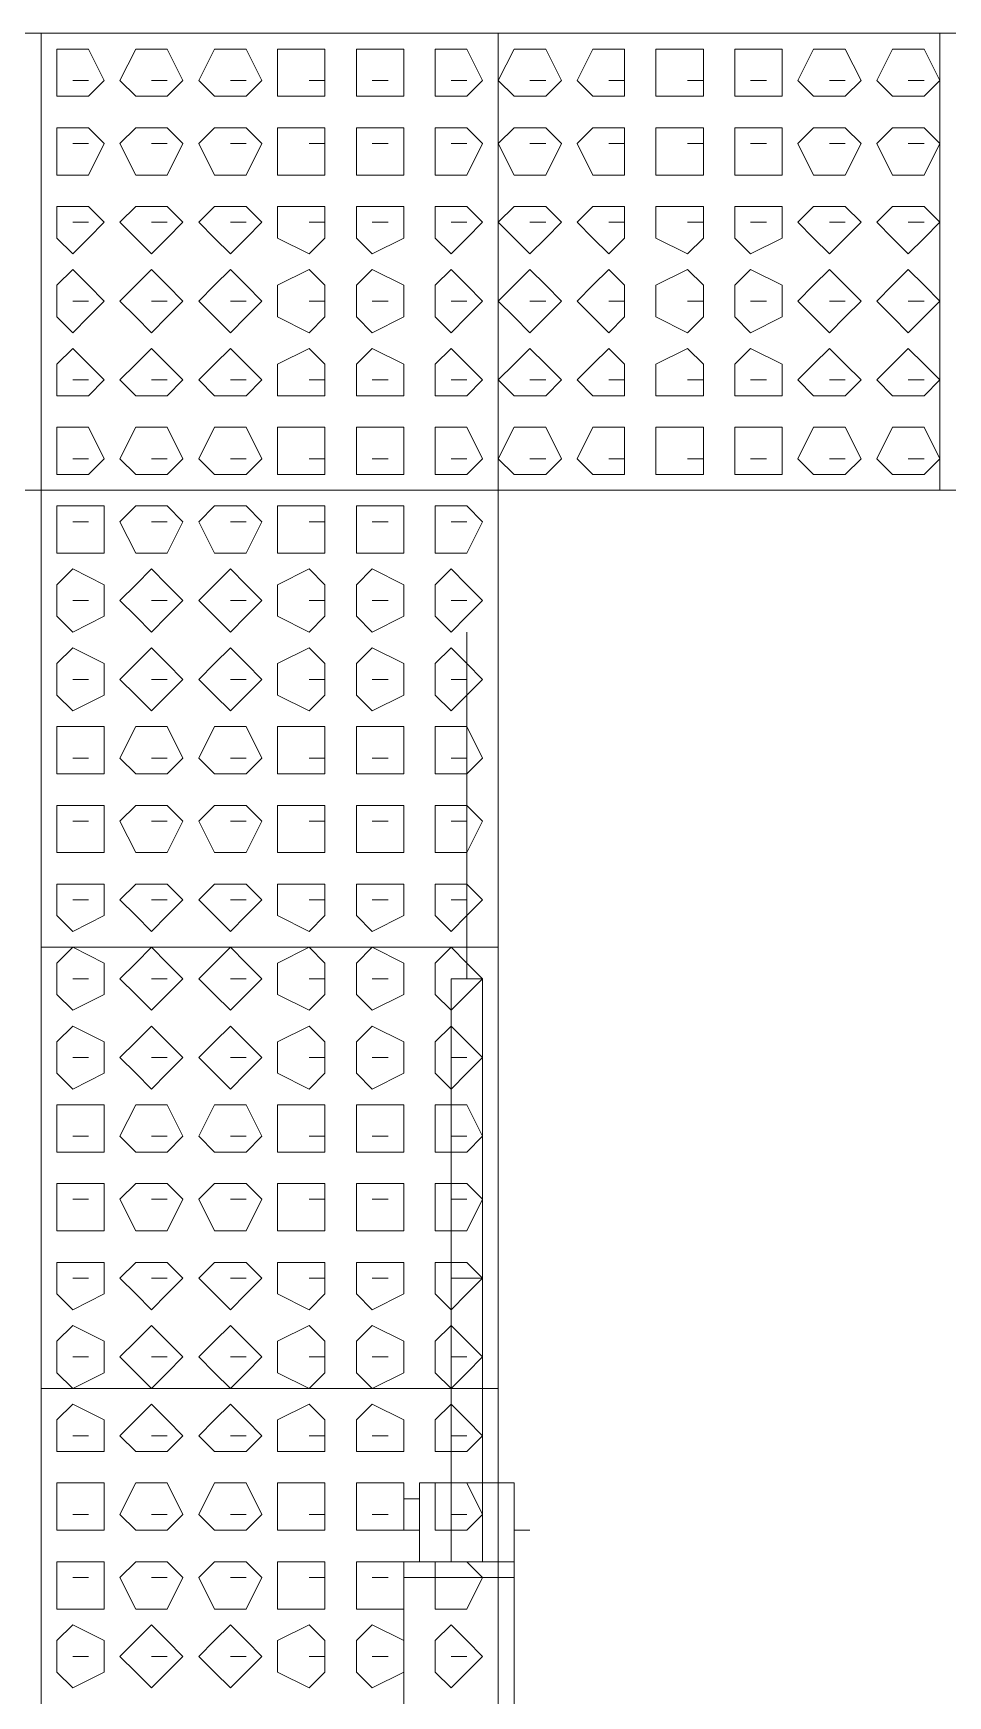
# Model space of a CAD drawing. Header units: millimetres. Extents: x -750 to 104995, y 68 to 66109.
# Drawn here: x 64977 to 65583, y 18444 to 19547 of the extents above; entities that cross this region are included whole.
import ezdxf

# ---------------------------------------------------------------- set-up
doc = ezdxf.new("R2010")
doc.units = ezdxf.units.MM
doc.layers.add('PDF_형상', color=7, linetype='Continuous')

msp = doc.modelspace()

# ---------------------------------------------------------------- linework, layer by layer
at = {"layer": 'PDF_형상', "lineweight": 5}
for points in [[(66184.1, 19546.9), (65881.1, 19546.9), (65578, 19546.9), (65285.4, 19546.9), (64982.4, 19546.9), (64679.3, 19546.9), (64376.3, 19546.9), (64083.7, 19546.9), (64083.7, 19243.8), (64376.3, 19243.8), (64679.3, 19243.8)], [(64679.3, 19546.9), (64679.3, 19243.8), (64982.4, 19243.8), (64982.4, 18940.8), (64982.4, 18648.2), (64982.4, 18345.1), (64982.4, 18042.1), (64982.4, 17739), (64982.4, 17446.4), (64982.4, 17143.4), (65285.4, 17143.4), (65285.4, 17446.4), (65285.4, 17739), (65285.4, 18042.1), (65285.4, 18345.1), (65285.4, 18648.2), (65285.4, 18940.8), (65285.4, 19243.8), (64982.4, 19243.8), (64982.4, 19546.9)], [(64982.4, 19546.9), (64982.4, 19243.8), (64982.4, 19546.9)], [(65285.4, 19546.9), (65285.4, 19243.8), (65285.4, 19546.9)], [(65578, 19546.9), (65578, 19243.8), (65578, 19546.9)], [(65578, 19546.9), (65578, 19243.8)], [(65003.3, 19515.5), (65013.7, 19515.5)], [(65055.5, 19515.5), (65066, 19515.5)], [(65107.8, 19515.5), (65118.2, 19515.5)], [(65160, 19515.5), (65170.5, 19515.5)], [(65201.8, 19515.5), (65212.3, 19515.5)], [(65254.1, 19515.5), (65264.5, 19515.5)], [(65306.3, 19515.5), (65316.8, 19515.5)], [(65358.6, 19515.5), (65369, 19515.5)], [(65410.8, 19515.5), (65421.3, 19515.5)], [(65452.6, 19515.5), (65463.1, 19515.5)], [(65504.9, 19515.5), (65515.3, 19515.5)], [(65557.1, 19515.5), (65567.6, 19515.5)], [(65003.3, 19473.7), (65013.7, 19473.7)], [(65055.5, 19473.7), (65066, 19473.7)], [(65107.8, 19473.7), (65118.2, 19473.7)], [(65160, 19473.7), (65170.5, 19473.7)], [(65201.8, 19473.7), (65212.3, 19473.7)], [(65254.1, 19473.7), (65264.5, 19473.7)], [(65306.3, 19473.7), (65316.8, 19473.7)], [(65358.6, 19473.7), (65369, 19473.7)], [(65410.8, 19473.7), (65421.3, 19473.7)], [(65452.6, 19473.7), (65463.1, 19473.7)], [(65504.9, 19473.7), (65515.3, 19473.7)], [(65557.1, 19473.7), (65567.6, 19473.7)], [(65003.3, 19421.5), (65013.7, 19421.5)], [(65055.5, 19421.5), (65066, 19421.5)], [(65107.8, 19421.5), (65118.2, 19421.5)], [(65160, 19421.5), (65170.5, 19421.5)], [(65201.8, 19421.5), (65212.3, 19421.5)], [(65254.1, 19421.5), (65264.5, 19421.5)], [(65306.3, 19421.5), (65316.8, 19421.5)], [(65358.6, 19421.5), (65369, 19421.5)], [(65410.8, 19421.5), (65421.3, 19421.5)], [(65452.6, 19421.5), (65463.1, 19421.5)], [(65504.9, 19421.5), (65515.3, 19421.5)], [(65557.1, 19421.5), (65567.6, 19421.5)], [(65003.3, 19369.2), (65013.7, 19369.2)], [(65055.5, 19369.2), (65066, 19369.2)], [(65107.8, 19369.2), (65118.2, 19369.2)], [(65160, 19369.2), (65170.5, 19369.2)], [(65201.8, 19369.2), (65212.3, 19369.2)], [(65254.1, 19369.2), (65264.5, 19369.2)], [(65306.3, 19369.2), (65316.8, 19369.2)], [(65358.6, 19369.2), (65369, 19369.2)], [(65410.8, 19369.2), (65421.3, 19369.2)], [(65452.6, 19369.2), (65463.1, 19369.2)], [(65504.9, 19369.2), (65515.3, 19369.2)], [(65557.1, 19369.2), (65567.6, 19369.2)], [(65003.3, 19317), (65013.7, 19317)], [(65055.5, 19317), (65066, 19317)], [(65107.8, 19317), (65118.2, 19317)], [(65160, 19317), (65170.5, 19317)], [(65201.8, 19317), (65212.3, 19317)], [(65254.1, 19317), (65264.5, 19317)], [(65306.3, 19317), (65316.8, 19317)], [(65358.6, 19317), (65369, 19317)], [(65410.8, 19317), (65421.3, 19317)], [(65452.6, 19317), (65463.1, 19317)], [(65504.9, 19317), (65515.3, 19317)], [(65557.1, 19317), (65567.6, 19317)], [(65003.3, 19264.7), (65013.7, 19264.7)], [(65055.5, 19264.7), (65066, 19264.7)], [(65107.8, 19264.7), (65118.2, 19264.7)], [(65160, 19264.7), (65170.5, 19264.7)], [(65201.8, 19264.7), (65212.3, 19264.7)], [(65254.1, 19264.7), (65264.5, 19264.7)], [(65306.3, 19264.7), (65316.8, 19264.7)], [(65358.6, 19264.7), (65369, 19264.7)], [(65410.8, 19264.7), (65421.3, 19264.7)], [(65452.6, 19264.7), (65463.1, 19264.7)], [(65504.9, 19264.7), (65515.3, 19264.7)], [(65557.1, 19264.7), (65567.6, 19264.7)], [(64982.4, 19243.8), (65285.4, 19243.8), (64982.4, 19243.8)], [(65285.4, 19243.8), (65578, 19243.8), (65881.1, 19243.8), (66184.1, 19243.8)], [(65003.3, 19222.9), (65013.7, 19222.9)], [(65055.5, 19222.9), (65066, 19222.9)], [(65107.8, 19222.9), (65118.2, 19222.9)], [(65160, 19222.9), (65170.5, 19222.9)], [(65201.8, 19222.9), (65212.3, 19222.9)], [(65254.1, 19222.9), (65264.5, 19222.9)], [(65003.3, 19170.7), (65013.7, 19170.7)], [(65055.5, 19170.7), (65066, 19170.7)], [(65107.8, 19170.7), (65118.2, 19170.7)], [(65160, 19170.7), (65170.5, 19170.7)], [(65201.8, 19170.7), (65212.3, 19170.7)], [(65254.1, 19170.7), (65264.5, 19170.7)], [(65254.1, 18919.9), (65264.5, 18919.9), (65264.5, 19149.8)], [(65003.3, 19118.4), (65013.7, 19118.4)], [(65055.5, 19118.4), (65066, 19118.4)], [(65107.8, 19118.4), (65118.2, 19118.4)], [(65160, 19118.4), (65170.5, 19118.4)], [(65201.8, 19118.4), (65212.3, 19118.4)], [(65254.1, 19118.4), (65264.5, 19118.4)], [(65003.3, 19066.2), (65013.7, 19066.2)], [(65055.5, 19066.2), (65066, 19066.2)], [(65107.8, 19066.2), (65118.2, 19066.2)], [(65160, 19066.2), (65170.5, 19066.2)], [(65201.8, 19066.2), (65212.3, 19066.2)], [(65254.1, 19066.2), (65264.5, 19066.2)], [(65003.3, 19024.4), (65013.7, 19024.4)], [(65055.5, 19024.4), (65066, 19024.4)], [(65107.8, 19024.4), (65118.2, 19024.4)], [(65160, 19024.4), (65170.5, 19024.4)], [(65201.8, 19024.4), (65212.3, 19024.4)], [(65254.1, 19024.4), (65264.5, 19024.4)], [(65003.3, 18972.1), (65013.7, 18972.1)], [(65055.5, 18972.1), (65066, 18972.1)], [(65107.8, 18972.1), (65118.2, 18972.1)], [(65160, 18972.1), (65170.5, 18972.1)], [(65201.8, 18972.1), (65212.3, 18972.1)], [(65254.1, 18972.1), (65264.5, 18972.1)], [(64982.4, 18940.8), (65285.4, 18940.8), (64982.4, 18940.8)], [(64982.4, 18940.8), (65285.4, 18940.8)], [(65003.3, 18919.9), (65013.7, 18919.9)], [(65055.5, 18919.9), (65066, 18919.9)], [(65107.8, 18919.9), (65118.2, 18919.9)], [(65160, 18919.9), (65170.5, 18919.9)], [(65201.8, 18919.9), (65212.3, 18919.9)], [(65254.1, 18533.2), (65254.1, 18919.9), (65275, 18919.9), (65275, 18533.2)], [(65003.3, 18867.6), (65013.7, 18867.6)], [(65055.5, 18867.6), (65066, 18867.6)], [(65107.8, 18867.6), (65118.2, 18867.6)], [(65160, 18867.6), (65170.5, 18867.6)], [(65201.8, 18867.6), (65212.3, 18867.6)], [(65254.1, 18867.6), (65264.5, 18867.6)], [(65003.3, 18815.4), (65013.7, 18815.4)], [(65055.5, 18815.4), (65066, 18815.4)], [(65107.8, 18815.4), (65118.2, 18815.4)], [(65160, 18815.4), (65170.5, 18815.4)], [(65201.8, 18815.4), (65212.3, 18815.4)], [(65254.1, 18815.4), (65264.5, 18815.4)], [(65003.3, 18773.6), (65013.7, 18773.6)], [(65055.5, 18773.6), (65066, 18773.6)], [(65107.8, 18773.6), (65118.2, 18773.6)], [(65160, 18773.6), (65170.5, 18773.6)], [(65201.8, 18773.6), (65212.3, 18773.6)], [(65254.1, 18773.6), (65264.5, 18773.6)], [(65003.3, 18721.3), (65013.7, 18721.3)], [(65055.5, 18721.3), (65066, 18721.3)], [(65107.8, 18721.3), (65118.2, 18721.3)], [(65160, 18721.3), (65170.5, 18721.3)], [(65201.8, 18721.3), (65212.3, 18721.3)], [(65264.5, 18721.3), (65254.1, 18721.3), (65275, 18721.3)], [(65003.3, 18669.1), (65013.7, 18669.1)], [(65055.5, 18669.1), (65066, 18669.1)], [(65107.8, 18669.1), (65118.2, 18669.1)], [(65160, 18669.1), (65170.5, 18669.1)], [(65201.8, 18669.1), (65212.3, 18669.1)], [(65254.1, 18669.1), (65264.5, 18669.1)], [(64982.4, 18648.2), (65285.4, 18648.2), (64982.4, 18648.2)], [(64982.4, 18648.2), (65285.4, 18648.2)], [(65003.3, 18616.8), (65013.7, 18616.8)], [(65055.5, 18616.8), (65066, 18616.8)], [(65107.8, 18616.8), (65118.2, 18616.8)], [(65160, 18616.8), (65170.5, 18616.8)], [(65201.8, 18616.8), (65212.3, 18616.8)], [(65254.1, 18616.8), (65264.5, 18616.8)], [(65295.9, 18533.2), (65295.9, 18585.5), (65233.2, 18585.5), (65233.2, 18533.2)], [(65233.2, 18554.1), (65222.7, 18554.1), (65222.7, 18575), (65233.2, 18575)], [(65306.3, 18554.1), (65295.9, 18554.1), (65295.9, 18575)], [(65003.3, 18564.6), (65013.7, 18564.6)], [(65055.5, 18564.6), (65066, 18564.6)], [(65107.8, 18564.6), (65118.2, 18564.6)], [(65160, 18564.6), (65170.5, 18564.6)], [(65201.8, 18564.6), (65212.3, 18564.6)], [(65254.1, 18564.6), (65264.5, 18564.6)], [(65003.3, 18522.8), (65013.7, 18522.8)], [(65055.5, 18522.8), (65066, 18522.8)], [(65107.8, 18522.8), (65118.2, 18522.8)], [(65160, 18522.8), (65170.5, 18522.8)], [(65201.8, 18522.8), (65212.3, 18522.8)], [(65295.9, 18522.8), (65222.7, 18522.8)], [(65254.1, 18522.8), (65264.5, 18522.8)], [(65003.3, 18470.5), (65013.7, 18470.5)], [(65055.5, 18470.5), (65066, 18470.5)], [(65107.8, 18470.5), (65118.2, 18470.5)], [(65160, 18470.5), (65170.5, 18470.5)], [(65201.8, 18470.5), (65212.3, 18470.5)], [(65254.1, 18470.5), (65264.5, 18470.5)]]:
    msp.add_lwpolyline(points, dxfattribs=at)
for points in [[(65024.2, 19515.5), (65013.7, 19536.4), (65003.3, 19536.4), (64992.8, 19536.4), (64992.8, 19515.5), (64992.8, 19505.1), (65003.3, 19505.1), (65013.7, 19505.1)], [(65076.4, 19515.5), (65066, 19536.4), (65055.5, 19536.4), (65045.1, 19536.4), (65034.6, 19515.5), (65045.1, 19505.1), (65055.5, 19505.1), (65066, 19505.1)], [(65128.7, 19515.5), (65118.2, 19536.4), (65107.8, 19536.4), (65097.3, 19536.4), (65086.9, 19515.5), (65097.3, 19505.1), (65107.8, 19505.1), (65118.2, 19505.1)], [(65170.5, 19515.5), (65170.5, 19536.4), (65160, 19536.4), (65139.1, 19536.4), (65139.1, 19515.5), (65139.1, 19505.1), (65160, 19505.1), (65170.5, 19505.1)], [(65222.7, 19515.5), (65222.7, 19536.4), (65201.8, 19536.4), (65191.4, 19536.4), (65191.4, 19515.5), (65191.4, 19505.1), (65201.8, 19505.1), (65222.7, 19505.1)], [(65275, 19515.5), (65264.5, 19536.4), (65254.1, 19536.4), (65243.6, 19536.4), (65243.6, 19515.5), (65243.6, 19505.1), (65254.1, 19505.1), (65264.5, 19505.1)], [(65327.2, 19515.5), (65316.8, 19536.4), (65306.3, 19536.4), (65295.9, 19536.4), (65285.4, 19515.5), (65295.9, 19505.1), (65306.3, 19505.1), (65316.8, 19505.1)], [(65369, 19515.5), (65369, 19536.4), (65358.6, 19536.4), (65348.1, 19536.4), (65337.7, 19515.5), (65348.1, 19505.1), (65358.6, 19505.1), (65369, 19505.1)], [(65421.3, 19515.5), (65421.3, 19536.4), (65410.8, 19536.4), (65389.9, 19536.4), (65389.9, 19515.5), (65389.9, 19505.1), (65410.8, 19505.1), (65421.3, 19505.1)], [(65473.5, 19515.5), (65473.5, 19536.4), (65452.6, 19536.4), (65442.2, 19536.4), (65442.2, 19515.5), (65442.2, 19505.1), (65452.6, 19505.1), (65473.5, 19505.1)], [(65525.8, 19515.5), (65515.3, 19536.4), (65504.9, 19536.4), (65494.4, 19536.4), (65484, 19515.5), (65494.4, 19505.1), (65504.9, 19505.1), (65515.3, 19505.1)], [(65578, 19515.5), (65567.6, 19536.4), (65557.1, 19536.4), (65546.7, 19536.4), (65536.2, 19515.5), (65546.7, 19505.1), (65557.1, 19505.1), (65567.6, 19505.1)], [(65024.2, 19473.7), (65013.7, 19484.2), (65003.3, 19484.2), (64992.8, 19484.2), (64992.8, 19473.7), (64992.8, 19452.8), (65003.3, 19452.8), (65013.7, 19452.8)], [(65076.4, 19473.7), (65066, 19484.2), (65055.5, 19484.2), (65045.1, 19484.2), (65034.6, 19473.7), (65045.1, 19452.8), (65055.5, 19452.8), (65066, 19452.8)], [(65128.7, 19473.7), (65118.2, 19484.2), (65107.8, 19484.2), (65097.3, 19484.2), (65086.9, 19473.7), (65097.3, 19452.8), (65107.8, 19452.8), (65118.2, 19452.8)], [(65170.5, 19473.7), (65170.5, 19484.2), (65160, 19484.2), (65139.1, 19484.2), (65139.1, 19473.7), (65139.1, 19452.8), (65160, 19452.8), (65170.5, 19452.8)], [(65222.7, 19473.7), (65222.7, 19484.2), (65201.8, 19484.2), (65191.4, 19484.2), (65191.4, 19473.7), (65191.4, 19452.8), (65201.8, 19452.8), (65222.7, 19452.8)], [(65275, 19473.7), (65264.5, 19484.2), (65254.1, 19484.2), (65243.6, 19484.2), (65243.6, 19473.7), (65243.6, 19452.8), (65254.1, 19452.8), (65264.5, 19452.8)], [(65327.2, 19473.7), (65316.8, 19484.2), (65306.3, 19484.2), (65295.9, 19484.2), (65285.4, 19473.7), (65295.9, 19452.8), (65306.3, 19452.8), (65316.8, 19452.8)], [(65369, 19473.7), (65369, 19484.2), (65358.6, 19484.2), (65348.1, 19484.2), (65337.7, 19473.7), (65348.1, 19452.8), (65358.6, 19452.8), (65369, 19452.8)], [(65421.3, 19473.7), (65421.3, 19484.2), (65410.8, 19484.2), (65389.9, 19484.2), (65389.9, 19473.7), (65389.9, 19452.8), (65410.8, 19452.8), (65421.3, 19452.8)], [(65473.5, 19473.7), (65473.5, 19484.2), (65452.6, 19484.2), (65442.2, 19484.2), (65442.2, 19473.7), (65442.2, 19452.8), (65452.6, 19452.8), (65473.5, 19452.8)], [(65525.8, 19473.7), (65515.3, 19484.2), (65504.9, 19484.2), (65494.4, 19484.2), (65484, 19473.7), (65494.4, 19452.8), (65504.9, 19452.8), (65515.3, 19452.8)], [(65578, 19473.7), (65567.6, 19484.2), (65557.1, 19484.2), (65546.7, 19484.2), (65536.2, 19473.7), (65546.7, 19452.8), (65557.1, 19452.8), (65567.6, 19452.8)], [(65024.2, 19421.5), (65013.7, 19431.9), (65003.3, 19431.9), (64992.8, 19431.9), (64992.8, 19421.5), (64992.8, 19411), (65003.3, 19400.6), (65013.7, 19411)], [(65076.4, 19421.5), (65066, 19431.9), (65055.5, 19431.9), (65045.1, 19431.9), (65034.6, 19421.5), (65045.1, 19411), (65055.5, 19400.6), (65066, 19411)], [(65128.7, 19421.5), (65118.2, 19431.9), (65107.8, 19431.9), (65097.3, 19431.9), (65086.9, 19421.5), (65097.3, 19411), (65107.8, 19400.6), (65118.2, 19411)], [(65170.5, 19421.5), (65170.5, 19431.9), (65160, 19431.9), (65139.1, 19431.9), (65139.1, 19421.5), (65139.1, 19411), (65160, 19400.6), (65170.5, 19411)], [(65222.7, 19421.5), (65222.7, 19431.9), (65201.8, 19431.9), (65191.4, 19431.9), (65191.4, 19421.5), (65191.4, 19411), (65201.8, 19400.6), (65222.7, 19411)], [(65275, 19421.5), (65264.5, 19431.9), (65254.1, 19431.9), (65243.6, 19431.9), (65243.6, 19421.5), (65243.6, 19411), (65254.1, 19400.6), (65264.5, 19411)], [(65327.2, 19421.5), (65316.8, 19431.9), (65306.3, 19431.9), (65295.9, 19431.9), (65285.4, 19421.5), (65295.9, 19411), (65306.3, 19400.6), (65316.8, 19411)], [(65369, 19421.5), (65369, 19431.9), (65358.6, 19431.9), (65348.1, 19431.9), (65337.7, 19421.5), (65348.1, 19411), (65358.6, 19400.6), (65369, 19411)], [(65421.3, 19421.5), (65421.3, 19431.9), (65410.8, 19431.9), (65389.9, 19431.9), (65389.9, 19421.5), (65389.9, 19411), (65410.8, 19400.6), (65421.3, 19411)], [(65473.5, 19421.5), (65473.5, 19431.9), (65452.6, 19431.9), (65442.2, 19431.9), (65442.2, 19421.5), (65442.2, 19411), (65452.6, 19400.6), (65473.5, 19411)], [(65525.8, 19421.5), (65515.3, 19431.9), (65504.9, 19431.9), (65494.4, 19431.9), (65484, 19421.5), (65494.4, 19411), (65504.9, 19400.6), (65515.3, 19411)], [(65578, 19421.5), (65567.6, 19431.9), (65557.1, 19431.9), (65546.7, 19431.9), (65536.2, 19421.5), (65546.7, 19411), (65557.1, 19400.6), (65567.6, 19411)], [(65024.2, 19369.2), (65013.7, 19379.7), (65003.3, 19390.1), (64992.8, 19379.7), (64992.8, 19369.2), (64992.8, 19358.8), (65003.3, 19348.3), (65013.7, 19358.8)], [(65076.4, 19369.2), (65066, 19379.7), (65055.5, 19390.1), (65045.1, 19379.7), (65034.6, 19369.2), (65045.1, 19358.8), (65055.5, 19348.3), (65066, 19358.8)], [(65128.7, 19369.2), (65118.2, 19379.7), (65107.8, 19390.1), (65097.3, 19379.7), (65086.9, 19369.2), (65097.3, 19358.8), (65107.8, 19348.3), (65118.2, 19358.8)], [(65170.5, 19369.2), (65170.5, 19379.7), (65160, 19390.1), (65139.1, 19379.7), (65139.1, 19369.2), (65139.1, 19358.8), (65160, 19348.3), (65170.5, 19358.8)], [(65222.7, 19369.2), (65222.7, 19379.7), (65201.8, 19390.1), (65191.4, 19379.7), (65191.4, 19369.2), (65191.4, 19358.8), (65201.8, 19348.3), (65222.7, 19358.8)], [(65275, 19369.2), (65264.5, 19379.7), (65254.1, 19390.1), (65243.6, 19379.7), (65243.6, 19369.2), (65243.6, 19358.8), (65254.1, 19348.3), (65264.5, 19358.8)], [(65327.2, 19369.2), (65316.8, 19379.7), (65306.3, 19390.1), (65295.9, 19379.7), (65285.4, 19369.2), (65295.9, 19358.8), (65306.3, 19348.3), (65316.8, 19358.8)], [(65369, 19369.2), (65369, 19379.7), (65358.6, 19390.1), (65348.1, 19379.7), (65337.7, 19369.2), (65348.1, 19358.8), (65358.6, 19348.3), (65369, 19358.8)], [(65421.3, 19369.2), (65421.3, 19379.7), (65410.8, 19390.1), (65389.9, 19379.7), (65389.9, 19369.2), (65389.9, 19358.8), (65410.8, 19348.3), (65421.3, 19358.8)], [(65473.5, 19369.2), (65473.5, 19379.7), (65452.6, 19390.1), (65442.2, 19379.7), (65442.2, 19369.2), (65442.2, 19358.8), (65452.6, 19348.3), (65473.5, 19358.8)], [(65525.8, 19369.2), (65515.3, 19379.7), (65504.9, 19390.1), (65494.4, 19379.7), (65484, 19369.2), (65494.4, 19358.8), (65504.9, 19348.3), (65515.3, 19358.8)], [(65578, 19369.2), (65567.6, 19379.7), (65557.1, 19390.1), (65546.7, 19379.7), (65536.2, 19369.2), (65546.7, 19358.8), (65557.1, 19348.3), (65567.6, 19358.8)], [(65024.2, 19317), (65013.7, 19327.4), (65003.3, 19337.9), (64992.8, 19327.4), (64992.8, 19317), (64992.8, 19306.5), (65003.3, 19306.5), (65013.7, 19306.5)], [(65076.4, 19317), (65066, 19327.4), (65055.5, 19337.9), (65045.1, 19327.4), (65034.6, 19317), (65045.1, 19306.5), (65055.5, 19306.5), (65066, 19306.5)], [(65128.7, 19317), (65118.2, 19327.4), (65107.8, 19337.9), (65097.3, 19327.4), (65086.9, 19317), (65097.3, 19306.5), (65107.8, 19306.5), (65118.2, 19306.5)], [(65170.5, 19317), (65170.5, 19327.4), (65160, 19337.9), (65139.1, 19327.4), (65139.1, 19317), (65139.1, 19306.5), (65160, 19306.5), (65170.5, 19306.5)], [(65222.7, 19317), (65222.7, 19327.4), (65201.8, 19337.9), (65191.4, 19327.4), (65191.4, 19317), (65191.4, 19306.5), (65201.8, 19306.5), (65222.7, 19306.5)], [(65275, 19317), (65264.5, 19327.4), (65254.1, 19337.9), (65243.6, 19327.4), (65243.6, 19317), (65243.6, 19306.5), (65254.1, 19306.5), (65264.5, 19306.5)], [(65327.2, 19317), (65316.8, 19327.4), (65306.3, 19337.9), (65295.9, 19327.4), (65285.4, 19317), (65295.9, 19306.5), (65306.3, 19306.5), (65316.8, 19306.5)], [(65369, 19317), (65369, 19327.4), (65358.6, 19337.9), (65348.1, 19327.4), (65337.7, 19317), (65348.1, 19306.5), (65358.6, 19306.5), (65369, 19306.5)], [(65421.3, 19317), (65421.3, 19327.4), (65410.8, 19337.9), (65389.9, 19327.4), (65389.9, 19317), (65389.9, 19306.5), (65410.8, 19306.5), (65421.3, 19306.5)], [(65473.5, 19317), (65473.5, 19327.4), (65452.6, 19337.9), (65442.2, 19327.4), (65442.2, 19317), (65442.2, 19306.5), (65452.6, 19306.5), (65473.5, 19306.5)], [(65525.8, 19317), (65515.3, 19327.4), (65504.9, 19337.9), (65494.4, 19327.4), (65484, 19317), (65494.4, 19306.5), (65504.9, 19306.5), (65515.3, 19306.5)], [(65578, 19317), (65567.6, 19327.4), (65557.1, 19337.9), (65546.7, 19327.4), (65536.2, 19317), (65546.7, 19306.5), (65557.1, 19306.5), (65567.6, 19306.5)], [(65024.2, 19264.7), (65013.7, 19285.6), (65003.3, 19285.6), (64992.8, 19285.6), (64992.8, 19264.7), (64992.8, 19254.3), (65003.3, 19254.3), (65013.7, 19254.3)], [(65076.4, 19264.7), (65066, 19285.6), (65055.5, 19285.6), (65045.1, 19285.6), (65034.6, 19264.7), (65045.1, 19254.3), (65055.5, 19254.3), (65066, 19254.3)], [(65128.7, 19264.7), (65118.2, 19285.6), (65107.8, 19285.6), (65097.3, 19285.6), (65086.9, 19264.7), (65097.3, 19254.3), (65107.8, 19254.3), (65118.2, 19254.3)], [(65170.5, 19264.7), (65170.5, 19285.6), (65160, 19285.6), (65139.1, 19285.6), (65139.1, 19264.7), (65139.1, 19254.3), (65160, 19254.3), (65170.5, 19254.3)], [(65222.7, 19264.7), (65222.7, 19285.6), (65201.8, 19285.6), (65191.4, 19285.6), (65191.4, 19264.7), (65191.4, 19254.3), (65201.8, 19254.3), (65222.7, 19254.3)], [(65275, 19264.7), (65264.5, 19285.6), (65254.1, 19285.6), (65243.6, 19285.6), (65243.6, 19264.7), (65243.6, 19254.3), (65254.1, 19254.3), (65264.5, 19254.3)], [(65327.2, 19264.7), (65316.8, 19285.6), (65306.3, 19285.6), (65295.9, 19285.6), (65285.4, 19264.7), (65295.9, 19254.3), (65306.3, 19254.3), (65316.8, 19254.3)], [(65369, 19264.7), (65369, 19285.6), (65358.6, 19285.6), (65348.1, 19285.6), (65337.7, 19264.7), (65348.1, 19254.3), (65358.6, 19254.3), (65369, 19254.3)], [(65421.3, 19264.7), (65421.3, 19285.6), (65410.8, 19285.6), (65389.9, 19285.6), (65389.9, 19264.7), (65389.9, 19254.3), (65410.8, 19254.3), (65421.3, 19254.3)], [(65473.5, 19264.7), (65473.5, 19285.6), (65452.6, 19285.6), (65442.2, 19285.6), (65442.2, 19264.7), (65442.2, 19254.3), (65452.6, 19254.3), (65473.5, 19254.3)], [(65525.8, 19264.7), (65515.3, 19285.6), (65504.9, 19285.6), (65494.4, 19285.6), (65484, 19264.7), (65494.4, 19254.3), (65504.9, 19254.3), (65515.3, 19254.3)], [(65578, 19264.7), (65567.6, 19285.6), (65557.1, 19285.6), (65546.7, 19285.6), (65536.2, 19264.7), (65546.7, 19254.3), (65557.1, 19254.3), (65567.6, 19254.3)], [(65024.2, 19222.9), (65024.2, 19233.4), (65003.3, 19233.4), (64992.8, 19233.4), (64992.8, 19222.9), (64992.8, 19202), (65003.3, 19202), (65024.2, 19202)], [(65076.4, 19222.9), (65066, 19233.4), (65055.5, 19233.4), (65045.1, 19233.4), (65034.6, 19222.9), (65045.1, 19202), (65055.5, 19202), (65066, 19202)], [(65128.7, 19222.9), (65118.2, 19233.4), (65107.8, 19233.4), (65097.3, 19233.4), (65086.9, 19222.9), (65097.3, 19202), (65107.8, 19202), (65118.2, 19202)], [(65170.5, 19222.9), (65170.5, 19233.4), (65160, 19233.4), (65139.1, 19233.4), (65139.1, 19222.9), (65139.1, 19202), (65160, 19202), (65170.5, 19202)], [(65222.7, 19222.9), (65222.7, 19233.4), (65201.8, 19233.4), (65191.4, 19233.4), (65191.4, 19222.9), (65191.4, 19202), (65201.8, 19202), (65222.7, 19202)], [(65275, 19222.9), (65264.5, 19233.4), (65254.1, 19233.4), (65243.6, 19233.4), (65243.6, 19222.9), (65243.6, 19202), (65254.1, 19202), (65264.5, 19202)], [(65024.2, 19170.7), (65024.2, 19181.1), (65003.3, 19191.6), (64992.8, 19181.1), (64992.8, 19170.7), (64992.8, 19160.2), (65003.3, 19149.8), (65024.2, 19160.2)], [(65076.4, 19170.7), (65066, 19181.1), (65055.5, 19191.6), (65045.1, 19181.1), (65034.6, 19170.7), (65045.1, 19160.2), (65055.5, 19149.8), (65066, 19160.2)], [(65128.7, 19170.7), (65118.2, 19181.1), (65107.8, 19191.6), (65097.3, 19181.1), (65086.9, 19170.7), (65097.3, 19160.2), (65107.8, 19149.8), (65118.2, 19160.2)], [(65170.5, 19170.7), (65170.5, 19181.1), (65160, 19191.6), (65139.1, 19181.1), (65139.1, 19170.7), (65139.1, 19160.2), (65160, 19149.8), (65170.5, 19160.2)], [(65222.7, 19170.7), (65222.7, 19181.1), (65201.8, 19191.6), (65191.4, 19181.1), (65191.4, 19170.7), (65191.4, 19160.2), (65201.8, 19149.8), (65222.7, 19160.2)], [(65275, 19170.7), (65264.5, 19181.1), (65254.1, 19191.6), (65243.6, 19181.1), (65243.6, 19170.7), (65243.6, 19160.2), (65254.1, 19149.8), (65264.5, 19160.2)], [(65024.2, 19118.4), (65024.2, 19128.9), (65003.3, 19139.3), (64992.8, 19128.9), (64992.8, 19118.4), (64992.8, 19108), (65003.3, 19097.5), (65024.2, 19108)], [(65076.4, 19118.4), (65066, 19128.9), (65055.5, 19139.3), (65045.1, 19128.9), (65034.6, 19118.4), (65045.1, 19108), (65055.5, 19097.5), (65066, 19108)], [(65128.7, 19118.4), (65118.2, 19128.9), (65107.8, 19139.3), (65097.3, 19128.9), (65086.9, 19118.4), (65097.3, 19108), (65107.8, 19097.5), (65118.2, 19108)], [(65170.5, 19118.4), (65170.5, 19128.9), (65160, 19139.3), (65139.1, 19128.9), (65139.1, 19118.4), (65139.1, 19108), (65160, 19097.5), (65170.5, 19108)], [(65222.7, 19118.4), (65222.7, 19128.9), (65201.8, 19139.3), (65191.4, 19128.9), (65191.4, 19118.4), (65191.4, 19108), (65201.8, 19097.5), (65222.7, 19108)], [(65275, 19118.4), (65264.5, 19128.9), (65254.1, 19139.3), (65243.6, 19128.9), (65243.6, 19118.4), (65243.6, 19108), (65254.1, 19097.5), (65264.5, 19108)], [(65024.2, 19066.2), (65024.2, 19087.1), (65003.3, 19087.1), (64992.8, 19087.1), (64992.8, 19066.2), (64992.8, 19055.7), (65003.3, 19055.7), (65024.2, 19055.7)], [(65076.4, 19066.2), (65066, 19087.1), (65055.5, 19087.1), (65045.1, 19087.1), (65034.6, 19066.2), (65045.1, 19055.7), (65055.5, 19055.7), (65066, 19055.7)], [(65128.7, 19066.2), (65118.2, 19087.1), (65107.8, 19087.1), (65097.3, 19087.1), (65086.9, 19066.2), (65097.3, 19055.7), (65107.8, 19055.7), (65118.2, 19055.7)], [(65170.5, 19066.2), (65170.5, 19087.1), (65160, 19087.1), (65139.1, 19087.1), (65139.1, 19066.2), (65139.1, 19055.7), (65160, 19055.7), (65170.5, 19055.7)], [(65222.7, 19066.2), (65222.7, 19087.1), (65201.8, 19087.1), (65191.4, 19087.1), (65191.4, 19066.2), (65191.4, 19055.7), (65201.8, 19055.7), (65222.7, 19055.7)], [(65275, 19066.2), (65264.5, 19087.1), (65254.1, 19087.1), (65243.6, 19087.1), (65243.6, 19066.2), (65243.6, 19055.7), (65254.1, 19055.7), (65264.5, 19055.7)], [(65024.2, 19024.4), (65024.2, 19034.8), (65003.3, 19034.8), (64992.8, 19034.8), (64992.8, 19024.4), (64992.8, 19003.5), (65003.3, 19003.5), (65024.2, 19003.5)], [(65076.4, 19024.4), (65066, 19034.8), (65055.5, 19034.8), (65045.1, 19034.8), (65034.6, 19024.4), (65045.1, 19003.5), (65055.5, 19003.5), (65066, 19003.5)], [(65128.7, 19024.4), (65118.2, 19034.8), (65107.8, 19034.8), (65097.3, 19034.8), (65086.9, 19024.4), (65097.3, 19003.5), (65107.8, 19003.5), (65118.2, 19003.5)], [(65170.5, 19024.4), (65170.5, 19034.8), (65160, 19034.8), (65139.1, 19034.8), (65139.1, 19024.4), (65139.1, 19003.5), (65160, 19003.5), (65170.5, 19003.5)], [(65222.7, 19024.4), (65222.7, 19034.8), (65201.8, 19034.8), (65191.4, 19034.8), (65191.4, 19024.4), (65191.4, 19003.5), (65201.8, 19003.5), (65222.7, 19003.5)], [(65275, 19024.4), (65264.5, 19034.8), (65254.1, 19034.8), (65243.6, 19034.8), (65243.6, 19024.4), (65243.6, 19003.5), (65254.1, 19003.5), (65264.5, 19003.5)], [(65024.2, 18972.1), (65024.2, 18982.6), (65003.3, 18982.6), (64992.8, 18982.6), (64992.8, 18972.1), (64992.8, 18961.7), (65003.3, 18951.2), (65024.2, 18961.7)], [(65076.4, 18972.1), (65066, 18982.6), (65055.5, 18982.6), (65045.1, 18982.6), (65034.6, 18972.1), (65045.1, 18961.7), (65055.5, 18951.2), (65066, 18961.7)], [(65128.7, 18972.1), (65118.2, 18982.6), (65107.8, 18982.6), (65097.3, 18982.6), (65086.9, 18972.1), (65097.3, 18961.7), (65107.8, 18951.2), (65118.2, 18961.7)], [(65170.5, 18972.1), (65170.5, 18982.6), (65160, 18982.6), (65139.1, 18982.6), (65139.1, 18972.1), (65139.1, 18961.7), (65160, 18951.2), (65170.5, 18961.7)], [(65222.7, 18972.1), (65222.7, 18982.6), (65201.8, 18982.6), (65191.4, 18982.6), (65191.4, 18972.1), (65191.4, 18961.7), (65201.8, 18951.2), (65222.7, 18961.7)], [(65275, 18972.1), (65264.5, 18982.6), (65254.1, 18982.6), (65243.6, 18982.6), (65243.6, 18972.1), (65243.6, 18961.7), (65254.1, 18951.2), (65264.5, 18961.7)], [(65024.2, 18919.9), (65024.2, 18930.3), (65003.3, 18940.8), (64992.8, 18930.3), (64992.8, 18919.9), (64992.8, 18909.4), (65003.3, 18899), (65024.2, 18909.4)], [(65076.4, 18919.9), (65066, 18930.3), (65055.5, 18940.8), (65045.1, 18930.3), (65034.6, 18919.9), (65045.1, 18909.4), (65055.5, 18899), (65066, 18909.4)], [(65128.7, 18919.9), (65118.2, 18930.3), (65107.8, 18940.8), (65097.3, 18930.3), (65086.9, 18919.9), (65097.3, 18909.4), (65107.8, 18899), (65118.2, 18909.4)], [(65170.5, 18919.9), (65170.5, 18930.3), (65160, 18940.8), (65139.1, 18930.3), (65139.1, 18919.9), (65139.1, 18909.4), (65160, 18899), (65170.5, 18909.4)], [(65222.7, 18919.9), (65222.7, 18930.3), (65201.8, 18940.8), (65191.4, 18930.3), (65191.4, 18919.9), (65191.4, 18909.4), (65201.8, 18899), (65222.7, 18909.4)], [(65275, 18919.9), (65264.5, 18930.3), (65254.1, 18940.8), (65243.6, 18930.3), (65243.6, 18919.9), (65243.6, 18909.4), (65254.1, 18899), (65264.5, 18909.4)], [(65024.2, 18867.6), (65024.2, 18878.1), (65003.3, 18888.5), (64992.8, 18878.1), (64992.8, 18867.6), (64992.8, 18857.2), (65003.3, 18846.7), (65024.2, 18857.2)], [(65076.4, 18867.6), (65066, 18878.1), (65055.5, 18888.5), (65045.1, 18878.1), (65034.6, 18867.6), (65045.1, 18857.2), (65055.5, 18846.7), (65066, 18857.2)], [(65128.7, 18867.6), (65118.2, 18878.1), (65107.8, 18888.5), (65097.3, 18878.1), (65086.9, 18867.6), (65097.3, 18857.2), (65107.8, 18846.7), (65118.2, 18857.2)], [(65170.5, 18867.6), (65170.5, 18878.1), (65160, 18888.5), (65139.1, 18878.1), (65139.1, 18867.6), (65139.1, 18857.2), (65160, 18846.7), (65170.5, 18857.2)], [(65222.7, 18867.6), (65222.7, 18878.1), (65201.8, 18888.5), (65191.4, 18878.1), (65191.4, 18867.6), (65191.4, 18857.2), (65201.8, 18846.7), (65222.7, 18857.2)], [(65275, 18867.6), (65264.5, 18878.1), (65254.1, 18888.5), (65243.6, 18878.1), (65243.6, 18867.6), (65243.6, 18857.2), (65254.1, 18846.7), (65264.5, 18857.2)], [(65024.2, 18815.4), (65024.2, 18836.3), (65003.3, 18836.3), (64992.8, 18836.3), (64992.8, 18815.4), (64992.8, 18804.9), (65003.3, 18804.9), (65024.2, 18804.9)], [(65076.4, 18815.4), (65066, 18836.3), (65055.5, 18836.3), (65045.1, 18836.3), (65034.6, 18815.4), (65045.1, 18804.9), (65055.5, 18804.9), (65066, 18804.9)], [(65128.7, 18815.4), (65118.2, 18836.3), (65107.8, 18836.3), (65097.3, 18836.3), (65086.9, 18815.4), (65097.3, 18804.9), (65107.8, 18804.9), (65118.2, 18804.9)], [(65170.5, 18815.4), (65170.5, 18836.3), (65160, 18836.3), (65139.1, 18836.3), (65139.1, 18815.4), (65139.1, 18804.9), (65160, 18804.9), (65170.5, 18804.9)], [(65222.7, 18815.4), (65222.7, 18836.3), (65201.8, 18836.3), (65191.4, 18836.3), (65191.4, 18815.4), (65191.4, 18804.9), (65201.8, 18804.9), (65222.7, 18804.9)], [(65275, 18815.4), (65264.5, 18836.3), (65254.1, 18836.3), (65243.6, 18836.3), (65243.6, 18815.4), (65243.6, 18804.9), (65254.1, 18804.9), (65264.5, 18804.9)], [(65024.2, 18773.6), (65024.2, 18784), (65003.3, 18784), (64992.8, 18784), (64992.8, 18773.6), (64992.8, 18752.7), (65003.3, 18752.7), (65024.2, 18752.7)], [(65076.4, 18773.6), (65066, 18784), (65055.5, 18784), (65045.1, 18784), (65034.6, 18773.6), (65045.1, 18752.7), (65055.5, 18752.7), (65066, 18752.7)], [(65128.7, 18773.6), (65118.2, 18784), (65107.8, 18784), (65097.3, 18784), (65086.9, 18773.6), (65097.3, 18752.7), (65107.8, 18752.7), (65118.2, 18752.7)], [(65170.5, 18773.6), (65170.5, 18784), (65160, 18784), (65139.1, 18784), (65139.1, 18773.6), (65139.1, 18752.7), (65160, 18752.7), (65170.5, 18752.7)], [(65222.7, 18773.6), (65222.7, 18784), (65201.8, 18784), (65191.4, 18784), (65191.4, 18773.6), (65191.4, 18752.7), (65201.8, 18752.7), (65222.7, 18752.7)], [(65275, 18773.6), (65264.5, 18784), (65254.1, 18784), (65243.6, 18784), (65243.6, 18773.6), (65243.6, 18752.7), (65254.1, 18752.7), (65264.5, 18752.7)], [(65024.2, 18721.3), (65024.2, 18731.8), (65003.3, 18731.8), (64992.8, 18731.8), (64992.8, 18721.3), (64992.8, 18710.9), (65003.3, 18700.4), (65024.2, 18710.9)], [(65076.4, 18721.3), (65066, 18731.8), (65055.5, 18731.8), (65045.1, 18731.8), (65034.6, 18721.3), (65045.1, 18710.9), (65055.5, 18700.4), (65066, 18710.9)], [(65128.7, 18721.3), (65118.2, 18731.8), (65107.8, 18731.8), (65097.3, 18731.8), (65086.9, 18721.3), (65097.3, 18710.9), (65107.8, 18700.4), (65118.2, 18710.9)], [(65170.5, 18721.3), (65170.5, 18731.8), (65160, 18731.8), (65139.1, 18731.8), (65139.1, 18721.3), (65139.1, 18710.9), (65160, 18700.4), (65170.5, 18710.9)], [(65222.7, 18721.3), (65222.7, 18731.8), (65201.8, 18731.8), (65191.4, 18731.8), (65191.4, 18721.3), (65191.4, 18710.9), (65201.8, 18700.4), (65222.7, 18710.9)], [(65275, 18721.3), (65264.5, 18731.8), (65254.1, 18731.8), (65243.6, 18731.8), (65243.6, 18721.3), (65243.6, 18710.9), (65254.1, 18700.4), (65264.5, 18710.9)], [(65024.2, 18669.1), (65024.2, 18679.5), (65003.3, 18690), (64992.8, 18679.5), (64992.8, 18669.1), (64992.8, 18658.6), (65003.3, 18648.2), (65024.2, 18658.6)], [(65076.4, 18669.1), (65066, 18679.5), (65055.5, 18690), (65045.1, 18679.5), (65034.6, 18669.1), (65045.1, 18658.6), (65055.5, 18648.2), (65066, 18658.6)], [(65128.7, 18669.1), (65118.2, 18679.5), (65107.8, 18690), (65097.3, 18679.5), (65086.9, 18669.1), (65097.3, 18658.6), (65107.8, 18648.2), (65118.2, 18658.6)], [(65170.5, 18669.1), (65170.5, 18679.5), (65160, 18690), (65139.1, 18679.5), (65139.1, 18669.1), (65139.1, 18658.6), (65160, 18648.2), (65170.5, 18658.6)], [(65222.7, 18669.1), (65222.7, 18679.5), (65201.8, 18690), (65191.4, 18679.5), (65191.4, 18669.1), (65191.4, 18658.6), (65201.8, 18648.2), (65222.7, 18658.6)], [(65275, 18669.1), (65264.5, 18679.5), (65254.1, 18690), (65243.6, 18679.5), (65243.6, 18669.1), (65243.6, 18658.6), (65254.1, 18648.2), (65264.5, 18658.6)], [(65024.2, 18616.8), (65024.2, 18627.3), (65003.3, 18637.7), (64992.8, 18627.3), (64992.8, 18616.8), (64992.8, 18606.4), (65003.3, 18606.4), (65024.2, 18606.4)], [(65076.4, 18616.8), (65066, 18627.3), (65055.5, 18637.7), (65045.1, 18627.3), (65034.6, 18616.8), (65045.1, 18606.4), (65055.5, 18606.4), (65066, 18606.4)], [(65128.7, 18616.8), (65118.2, 18627.3), (65107.8, 18637.7), (65097.3, 18627.3), (65086.9, 18616.8), (65097.3, 18606.4), (65107.8, 18606.4), (65118.2, 18606.4)], [(65170.5, 18616.8), (65170.5, 18627.3), (65160, 18637.7), (65139.1, 18627.3), (65139.1, 18616.8), (65139.1, 18606.4), (65160, 18606.4), (65170.5, 18606.4)], [(65222.7, 18616.8), (65222.7, 18627.3), (65201.8, 18637.7), (65191.4, 18627.3), (65191.4, 18616.8), (65191.4, 18606.4), (65201.8, 18606.4), (65222.7, 18606.4)], [(65275, 18616.8), (65264.5, 18627.3), (65254.1, 18637.7), (65243.6, 18627.3), (65243.6, 18616.8), (65243.6, 18606.4), (65254.1, 18606.4), (65264.5, 18606.4)], [(65024.2, 18564.6), (65024.2, 18585.5), (65003.3, 18585.5), (64992.8, 18585.5), (64992.8, 18564.6), (64992.8, 18554.1), (65003.3, 18554.1), (65024.2, 18554.1)], [(65076.4, 18564.6), (65066, 18585.5), (65055.5, 18585.5), (65045.1, 18585.5), (65034.6, 18564.6), (65045.1, 18554.1), (65055.5, 18554.1), (65066, 18554.1)], [(65128.7, 18564.6), (65118.2, 18585.5), (65107.8, 18585.5), (65097.3, 18585.5), (65086.9, 18564.6), (65097.3, 18554.1), (65107.8, 18554.1), (65118.2, 18554.1)], [(65170.5, 18564.6), (65170.5, 18585.5), (65160, 18585.5), (65139.1, 18585.5), (65139.1, 18564.6), (65139.1, 18554.1), (65160, 18554.1), (65170.5, 18554.1)], [(65222.7, 18564.6), (65222.7, 18585.5), (65201.8, 18585.5), (65191.4, 18585.5), (65191.4, 18564.6), (65191.4, 18554.1), (65201.8, 18554.1), (65222.7, 18554.1)], [(65275, 18564.6), (65264.5, 18585.5), (65254.1, 18585.5), (65243.6, 18585.5), (65243.6, 18564.6), (65243.6, 18554.1), (65254.1, 18554.1), (65264.5, 18554.1)], [(65024.2, 18522.8), (65024.2, 18533.2), (65003.3, 18533.2), (64992.8, 18533.2), (64992.8, 18522.8), (64992.8, 18501.9), (65003.3, 18501.9), (65024.2, 18501.9)], [(65076.4, 18522.8), (65066, 18533.2), (65055.5, 18533.2), (65045.1, 18533.2), (65034.6, 18522.8), (65045.1, 18501.9), (65055.5, 18501.9), (65066, 18501.9)], [(65128.7, 18522.8), (65118.2, 18533.2), (65107.8, 18533.2), (65097.3, 18533.2), (65086.9, 18522.8), (65097.3, 18501.9), (65107.8, 18501.9), (65118.2, 18501.9)], [(65170.5, 18522.8), (65170.5, 18533.2), (65160, 18533.2), (65139.1, 18533.2), (65139.1, 18522.8), (65139.1, 18501.9), (65160, 18501.9), (65170.5, 18501.9)], [(65222.7, 18522.8), (65222.7, 18533.2), (65201.8, 18533.2), (65191.4, 18533.2), (65191.4, 18522.8), (65191.4, 18501.9), (65201.8, 18501.9), (65222.7, 18501.9)], [(65295.9, 17310.6), (65295.9, 17216.5), (65275, 17216.5), (65295.9, 17216.5), (65295.9, 17310.6), (65295.9, 18533.2), (65222.7, 18533.2), (65222.7, 17310.6)], [(65275, 18522.8), (65264.5, 18533.2), (65254.1, 18533.2), (65243.6, 18533.2), (65243.6, 18522.8), (65243.6, 18501.9), (65254.1, 18501.9), (65264.5, 18501.9)], [(65024.2, 18470.5), (65024.2, 18481), (65003.3, 18491.4), (64992.8, 18481), (64992.8, 18470.5), (64992.8, 18460.1), (65003.3, 18449.6), (65024.2, 18460.1)], [(65076.4, 18470.5), (65066, 18481), (65055.5, 18491.4), (65045.1, 18481), (65034.6, 18470.5), (65045.1, 18460.1), (65055.5, 18449.6), (65066, 18460.1)], [(65128.7, 18470.5), (65118.2, 18481), (65107.8, 18491.4), (65097.3, 18481), (65086.9, 18470.5), (65097.3, 18460.1), (65107.8, 18449.6), (65118.2, 18460.1)], [(65170.5, 18470.5), (65170.5, 18481), (65160, 18491.4), (65139.1, 18481), (65139.1, 18470.5), (65139.1, 18460.1), (65160, 18449.6), (65170.5, 18460.1)], [(65222.7, 18470.5), (65222.7, 18481), (65201.8, 18491.4), (65191.4, 18481), (65191.4, 18470.5), (65191.4, 18460.1), (65201.8, 18449.6), (65222.7, 18460.1)], [(65275, 18470.5), (65264.5, 18481), (65254.1, 18491.4), (65243.6, 18481), (65243.6, 18470.5), (65243.6, 18460.1), (65254.1, 18449.6), (65264.5, 18460.1)]]:
    msp.add_lwpolyline(points, close=True, dxfattribs=at)

doc.saveas('drawing.dxf')
